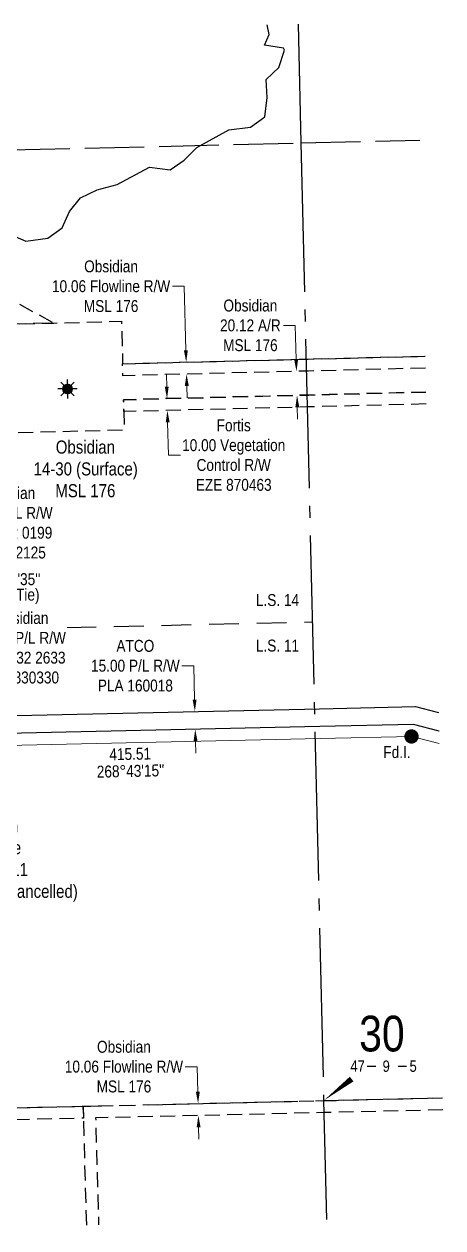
# Model space of a CAD drawing. Extents: x 611688 to 613661, y 5881771 to 5884002.
# Drawn here: x 613217 to 613568, y 5882775 to 5883786 of the extents above; entities that cross this region are included whole.
import ezdxf
from ezdxf.enums import TextEntityAlignment as Align

# ---------------------------------------------------------------- set-up
doc = ezdxf.new("R2010")
doc.units = 0
doc.header["$LTSCALE"] = 5
doc.header["$PDMODE"] = 34
doc.header["$PDSIZE"] = 0.03
for name, pattern in [('foc-ACCESSROAD', [3.75, 2.5, -1.25]), ('foc-FLOWLINE', [3.75, 2.5, -1.25]), ('foc-LSD', [8, 5, -3]), ('foc-QUARTERLINE', [33, 25, -3, 2, -3]), ('foc-UNSURVEYED', [12.5, 10, -2.5])]:
    doc.linetypes.add(name, pattern=pattern)
doc.layers.get('Defpoints').update_dxf_attribs({"color": 9})
for name, color, linetype in [('10', 1, 'Continuous'), ('9', 3, 'Continuous'), ('C-AR', 13, 'foc-ACCESSROAD'), ('C-FLOWLINE', 13, 'foc-FLOWLINE'), ('C-WS', 13, 'foc-ACCESSROAD'), ('C-WS-S', 8, 'Continuous'), ('F-EZE', 190, 'foc-FLOWLINE'), ('F-RW', 190, 'Continuous'), ('L-BD', 7, 'Continuous'), ('L-MON', 1, 'Continuous'), ('L-QSEC', 8, 'foc-QUARTERLINE'), ('L-SECLBL', 7, 'Continuous'), ('L-SECTION-LSD', 7, 'foc-LSD'), ('L-USEC', 7, 'foc-UNSURVEYED'), ('T-WATER', 160, 'Continuous')]:
    doc.layers.add(name, color=color, linetype=linetype)
for name, color, linetype, lineweight in [('C-AR-T', 13, 'Continuous', 9), ('C-FLOWLINE-T', 13, 'Continuous', 9), ('C-RW-T', 13, 'Continuous', 9), ('C-WS-T', 13, 'Continuous', 9), ('F-EZE-T', 190, 'Continuous', 9), ('F-RW-T', 190, 'Continuous', 9)]:
    doc.layers.add(name, color=color, linetype=linetype, lineweight=lineweight)
doc.styles.add('100L', font='ARIALN.TTF', dxfattribs={"height": 11})
doc.styles.add('80CG', font='ARIALN.TTF', dxfattribs={"height": 10})
doc.styles.add('80L', font='ARIALN.TTF', dxfattribs={"height": 10})
doc.styles.add('SIMPLEX', font='ARIALN.TTF')
doc.dimstyles.new('Compass 5 000', dxfattribs={"dimscale": 5, "dimtxt": 9, "dimasz": 2, "dimexe": 0.2, "dimexo": 0.0625, "dimgap": 0.5, "dimtad": 0, "dimtih": 1, "dimtoh": 1, "dimzin": 0, "dimdsep": 46, "dimtxsty": '80CG', "dimcen": 0.1, "dimse1": 1, "dimse2": 1, "dimclrd": 256, "dimclrt": 256, "dimaunit": 1, "dimadec": 4, "dimazin": 0, "dimtfac": 0.06, "dimtofl": 0, "dimtmove": 0, "dimatfit": 1, "dimfxl": 0.2, "dimtolj": 1, "dimtzin": 0, "dimlwd": -1, "dimarcsym": 0})

# ---------------------------------------------------------------- blocks, each defined once
blk = doc.blocks.new('L-SECLBL')
at = {"layer": '9', "color": 7}
for p, q in [((-5.1, -27.8), (-12.3, -27.8)), ((20.7, -27.8), (13.5, -27.8))]:
    blk.add_line(p, q, dxfattribs=at)
at = {"layer": '10', "color": 2, "style": 'SIMPLEX'}
blk.add_attdef('SEC', text='', height=30, dxfattribs=at).set_placement((0, 0), align=Align.MIDDLE)
at = {"layer": '10', "color": 5, "style": '80L'}
blk.add_attdef('TWP', text='', height=9.5, dxfattribs=at).set_placement((-14.4, -27.4), align=Align.MIDDLE_RIGHT)
blk.add_attdef('RGE', text='', height=9.5, dxfattribs=at).set_placement((3.6, -27.4), align=Align.MIDDLE_CENTER)
blk.add_attdef('MER', text='', height=9.5, dxfattribs=at).set_placement((23.2, -27.4), align=Align.MIDDLE_LEFT)
blk = doc.blocks.new('*D425')
at = {"layer": 'Defpoints', "color": 0, "transparency": 16777216}
for p in [(613386.9, 5883473), (613336.9, 5883461.7), (613387.1, 5883463)]:
    blk.add_point(p, dxfattribs=at)
at = {"layer": 'F-EZE-T', "transparency": 16777216}
for p, q in [((613336.4, 5883481.7), (613336.1, 5883491.7)), ((613337.1, 5883451.7), (613337.8, 5883424.2)), ((613337.8, 5883424.2), (613347.8, 5883424.2))]:
    blk.add_line(p, q, dxfattribs=at)
for points in [[(613338, 5883481.8), (613334.7, 5883481.7), (613336.6, 5883471.7)], [(613338.8, 5883451.8), (613335.5, 5883451.7), (613336.9, 5883461.7)]]:
    blk.add_solid(points, dxfattribs=at)
at = {"layer": 'F-EZE-T', "transparency": 16777216, "insert": (613392.6, 5883424.2), "char_height": 10, "attachment_point": 5, "style": '80CG'}
blk.add_mtext('\\A1;Fortis\\P10.00 Vegetation\\PControl R/W\\PEZE 870463', dxfattribs=at)
blk = doc.blocks.new('*D430')
at = {"layer": 'C-FLOWLINE-T', "transparency": 16777216}
for p, q in [((613351.1, 5883566.1), (613341.1, 5883566.1)), ((613352.5, 5883512.3), (613351.1, 5883566.1)), ((613353.2, 5883482.3), (613353.5, 5883472.3))]:
    blk.add_line(p, q, dxfattribs=at)
for points in [[(613354.1, 5883512.4), (613350.8, 5883512.3), (613352.7, 5883502.3)], [(613354.9, 5883482.3), (613351.5, 5883482.2), (613353, 5883492.3)]]:
    blk.add_solid(points, dxfattribs=at)
at = {"layer": 'Defpoints', "color": 0, "transparency": 16777216}
for p in [(613316.2, 5883501.4), (613352.7, 5883502.3), (613316.4, 5883491.4)]:
    blk.add_point(p, dxfattribs=at)
at = {"layer": 'C-FLOWLINE-T', "transparency": 16777216, "insert": (613289.6, 5883566.1), "char_height": 10, "attachment_point": 5, "style": '80CG'}
blk.add_mtext('\\A1;Obsidian\\P10.06 Flowline R/W\\PMSL 176', dxfattribs=at)
blk = doc.blocks.new('*D431')
at = {"layer": 'C-AR-T', "transparency": 16777216}
for p, q in [((613444.3, 5883533.2), (613434.3, 5883533.2)), ((613445, 5883504.6), (613444.3, 5883533.2)), ((613446, 5883464.5), (613446.3, 5883454.5))]:
    blk.add_line(p, q, dxfattribs=at)
for points in [[(613446.7, 5883504.7), (613443.4, 5883504.6), (613445.3, 5883494.6)], [(613447.7, 5883464.5), (613444.4, 5883464.4), (613445.8, 5883474.5)]]:
    blk.add_solid(points, dxfattribs=at)
at = {"layer": 'Defpoints', "color": 0, "transparency": 16777216}
for p in [(613394.9, 5883493.3), (613445.3, 5883494.6), (613395.4, 5883473.2)]:
    blk.add_point(p, dxfattribs=at)
at = {"layer": 'C-AR-T', "transparency": 16777216, "insert": (613406.6, 5883533.2), "char_height": 10, "attachment_point": 5, "style": '80CG'}
blk.add_mtext('\\A1;Obsidian\\P20.12 A/R\\PMSL 176', dxfattribs=at)
blk = doc.blocks.new('*D434')
at = {"layer": 'C-FLOWLINE-T', "transparency": 16777216}
for p, q in [((613361.9, 5882910.3), (613351.9, 5882910.3)), ((613362.4, 5882889.3), (613361.9, 5882910.3)), ((613363.1, 5882859.3), (613363.4, 5882849.3))]:
    blk.add_line(p, q, dxfattribs=at)
for points in [[(613364.1, 5882889.4), (613360.8, 5882889.3), (613362.7, 5882879.3)], [(613364.8, 5882859.3), (613361.5, 5882859.2), (613362.9, 5882869.3)]]:
    blk.add_solid(points, dxfattribs=at)
at = {"layer": 'Defpoints', "color": 0, "transparency": 16777216}
for p in [(613322.5, 5882878.4), (613362.7, 5882879.3), (613322.7, 5882868.3)]:
    blk.add_point(p, dxfattribs=at)
at = {"layer": 'C-FLOWLINE-T', "transparency": 16777216, "insert": (613300.4, 5882910.3), "char_height": 10, "attachment_point": 5, "style": '80CG'}
blk.add_mtext('\\A1;Obsidian\\P10.06 Flowline R/W\\PMSL 176', dxfattribs=at)
blk = doc.blocks.new('*D437')
at = {"layer": 'C-RW-T', "transparency": 16777216}
for p, q in [((613101.4, 5883366.5), (613091.4, 5883366.4)), ((613131.4, 5883366.9), (613164.2, 5883367.3))]:
    blk.add_line(p, q, dxfattribs=at)
for points in [[(613101.4, 5883368.2), (613101.4, 5883364.9), (613111.4, 5883366.7)], [(613131.4, 5883368.6), (613131.4, 5883365.2), (613121.4, 5883366.8)]]:
    blk.add_solid(points, dxfattribs=at)
at = {"layer": 'Defpoints', "color": 0, "transparency": 16777216}
for p in [(613111.2, 5883381.9), (613121.2, 5883382.1), (613111.4, 5883366.7)]:
    blk.add_point(p, dxfattribs=at)
at = {"layer": 'C-RW-T', "transparency": 16777216, "insert": (613203.3, 5883367.3), "char_height": 10, "attachment_point": 5, "style": '80CG'}
blk.add_mtext('\\A1;Obsidian\\P10.00 P/L R/W\\PPlan 032 0199\\PPLA 012125', dxfattribs=at)
blk = doc.blocks.new('*D439')
at = {"layer": 'C-RW-T', "transparency": 16777216}
for p, q in [((613094.8, 5883260.4), (613084.8, 5883260.2)), ((613129.8, 5883261.2), (613175.3, 5883262.3))]:
    blk.add_line(p, q, dxfattribs=at)
for points in [[(613094.8, 5883262.1), (613094.9, 5883258.7), (613104.8, 5883260.6)], [(613129.8, 5883262.9), (613129.9, 5883259.6), (613119.8, 5883261)]]:
    blk.add_solid(points, dxfattribs=at)
at = {"layer": 'Defpoints', "color": 0, "transparency": 16777216}
for p in [(613104.4, 5883279.5), (613119.4, 5883279.9), (613119.8, 5883261)]:
    blk.add_point(p, dxfattribs=at)
at = {"layer": 'C-RW-T', "transparency": 16777216, "insert": (613214.4, 5883262.3), "char_height": 10, "attachment_point": 5, "style": '80CG', "bg_fill": 3, "box_fill_scale": 1.1, "bg_fill_color": 256, "bg_fill_true_color": 13158600, "bg_fill_transparency": 0}
blk.add_mtext('\\A1;Obsidian\\P15.00 P/L R/W\\PPlan 832 2633\\PPLA 830330', dxfattribs=at)
blk = doc.blocks.new('*D440')
at = {"layer": 'Defpoints', "color": 0, "transparency": 16777216}
for p in [(613345.5, 5883208.5), (613360, 5883208.8), (613345.9, 5883193.5)]:
    blk.add_point(p, dxfattribs=at)
at = {"layer": 'F-RW-T', "transparency": 16777216}
for p, q in [((613359.1, 5883247.2), (613349.1, 5883247.2)), ((613359.8, 5883218.8), (613359.1, 5883247.2)), ((613360.6, 5883183.8), (613360.8, 5883173.8))]:
    blk.add_line(p, q, dxfattribs=at)
for points in [[(613361.4, 5883218.8), (613358.1, 5883218.8), (613360, 5883208.8)], [(613362.2, 5883183.8), (613358.9, 5883183.8), (613360.3, 5883193.8)]]:
    blk.add_solid(points, dxfattribs=at)
at = {"layer": 'F-RW-T', "transparency": 16777216, "insert": (613310, 5883247.2), "char_height": 10, "attachment_point": 5, "style": '80CG'}
blk.add_mtext('\\A1;ATCO\\P15.00 P/L R/W\\PPLA 160018', dxfattribs=at)
blk = doc.blocks.new('GAS')
h = blk.add_hatch(color=255)
h.dxf.hatch_style = 1
edge = h.paths.add_edge_path()
edge.add_arc((0, 0), 0.9, 0, 360)
for p, q in [((-0.81, 0), (-1.62, 0)), ((-0.57, 0.57), (-1.14, 1.14)), ((0, 0.81), (0, 1.62)), ((0.57, 0.57), (1.14, 1.14)), ((1.62, 0), (0.81, 0)), ((-0.57, -0.57), (-1.14, -1.14)), ((0, -0.81), (0, -1.62)), ((1.14, -1.14), (0.57, -0.57))]:
    blk.add_line(p, q)
blk.add_circle((0, 0), 0.8)
blk = doc.blocks.new('fdia')
at = {"color": 255, "const_width": 1}
blk.add_lwpolyline([(-0.5, 0, 1), (0.5, 0, 1)], format="xyb", close=True, dxfattribs=at)
blk = doc.blocks.new('Fdiaa')
blk.add_blockref('fdia', (0, 0))
blk = doc.blocks.new('fdib')
at = {"color": 1, "const_width": 1.6}
blk.add_lwpolyline([(-0.4, 0, 1), (0.4, 0, 1)], format="xyb", close=True, dxfattribs=at)
at = {"color": 1}
blk.add_circle((0, 0), 0.8, dxfattribs=at)
blk = doc.blocks.new('Fdibb')
blk.add_blockref('fdib', (0, 0))
blk = doc.blocks.new('fdicc')
for name in ['Fdibb', 'Fdiaa']:
    blk.add_blockref(name, (0, 0))
blk = doc.blocks.new('FDI')
blk.add_blockref('fdicc', (0, 0))

msp = doc.modelspace()

# ---------------------------------------------------------------- linework, layer by layer
at = {"layer": 'C-AR', "flags": 128}
msp.add_lwpolyline([(613108.756, 5883528.735), (612646.25, 5883517.076), (612645.778, 5883537.201), (613104.25, 5883548.757), (613119.244, 5883549.136), (613211.949, 5883551.478), (613241.39, 5883535.225), (613206.92, 5883534.356), (613206.999, 5883531.215), (613123.769, 5883529.114), (613119.485, 5883529.006), (613109.489, 5883528.753), (613108.756, 5883528.735)], close=True, dxfattribs=at)
at = {"layer": 'C-FLOWLINE', "flags": 128}
msp.add_lwpolyline([(613553.558, 5883497.346), (613455.293, 5883494.868), (613299.534, 5883490.941), (613299.281, 5883500.994), (613455.04, 5883504.921), (613553.32, 5883507.399)], dxfattribs=at)
at = {"layer": 'C-RW-T'}
msp.add_lwpolyline([(613565.309, 5883181.816), (613542.349, 5883187.823), (613465.225, 5883186.102), (613126.687, 5883178.541), (613121.672, 5883178.429), (613109.682, 5883178.161), (613106.68, 5883178.094), (612913.398, 5883173.768), (612654.457, 5883167.995), (612654.221, 5883178.032), (613091.212, 5883187.801), (613106.428, 5883188.149), (613121.447, 5883188.476), (613126.462, 5883188.589), (613464.996, 5883196.153), (613543.534, 5883197.908), (613565.071, 5883192.271)], dxfattribs=at)
at = {"layer": 'C-WS', "flags": 128}
for points in [[(613554.034, 5883477.211), (613455.802, 5883474.734), (613454.105, 5883474.691), (613300.042, 5883470.806), (613300.295, 5883460.804), (613300.688, 5883445.2), (613209.226, 5883442.894), (613206.999, 5883531.215), (613206.92, 5883534.356), (613241.39, 5883535.225), (613298.382, 5883536.663), (613299.281, 5883500.994), (613453.391, 5883504.88), (613455.04, 5883504.921), (613553.32, 5883507.399)], [(613168.385, 5882774.813), (613065.323, 5882872.388), (613064.56, 5882873.117), (613008.284, 5882926.686), (612993.789, 5882940.484), (612905.254, 5883024.764), (612813.789, 5883022.617), (612811.642, 5883114.083), (612895.795, 5883116.057), (612903.108, 5883116.229), (612903.921, 5883081.536), (612904.253, 5883067.407), (612907.436, 5883064.376), (613108.062, 5882873.381), (613122.228, 5882873.711), (613266.258, 5882877.063), (613266.546, 5882867.015), (613118.474, 5882863.573), (613104.272, 5882863.242), (613196.967, 5882775.477)], [(613269.119, 5882777.155), (613266.546, 5882867.015), (613266.258, 5882877.063), (613468.142, 5882881.77), (613568.076, 5882884.086)], [(613568.314, 5882874.03), (613468.381, 5882871.707), (613276.609, 5882867.248), (613279.182, 5882777.388)]]:
    msp.add_lwpolyline(points, dxfattribs=at)
at = {"layer": 'F-EZE', "flags": 128}
msp.add_lwpolyline([(613554.271, 5883467.208), (613454.342, 5883464.689), (613300.295, 5883460.804), (613300.042, 5883470.806), (613454.105, 5883474.691), (613455.802, 5883474.734), (613554.034, 5883477.211)], dxfattribs=at)
at = {"layer": 'F-RW'}
msp.add_lwpolyline([(613565.071, 5883192.271), (613543.534, 5883197.908), (613464.996, 5883196.153), (613126.462, 5883188.589), (613121.447, 5883188.476), (613106.428, 5883188.149), (613091.212, 5883187.801), (612712.782, 5883179.345), (612688.71, 5883202.429), (612653.667, 5883201.605), (612653.316, 5883216.539), (612694.574, 5883217.576), (612718.49, 5883194.485), (613092.5, 5883202.841), (613106.109, 5883203.146), (613107.654, 5883203.18), (613111.122, 5883203.258), (613121.112, 5883203.481), (613464.654, 5883211.157), (613545.3, 5883212.959), (613564.716, 5883207.877)], dxfattribs=at)
at = {"layer": 'L-QSEC'}
for p, q in [((613446.722, 5883786.443), (613449.09, 5883686.51)), ((613449.09, 5883686.51), (613468.142, 5882881.77)), ((613468.142, 5882881.77), (613568.076, 5882884.093)), ((612661.623, 5882863.019), (613468.142, 5882881.77)), ((613468.142, 5882881.77), (613470.508, 5882781.837))]:
    msp.add_line(p, q, dxfattribs=at)
at = {"layer": 'L-SECLBL', "flags": 128}
msp.add_lwpolyline([(613468.142, 5882881.77, 0, 4.998, 0), (613491.647, 5882899.932, 0, 0, 0)], format="xyseb", dxfattribs=at)
at = {"layer": 'L-SECTION-LSD'}
msp.add_line((612652.171, 5883265.27), (613458.616, 5883284.14), dxfattribs=at)
at = {"layer": 'L-USEC'}
for p, q in [((612642.717, 5883667.517), (613449.09, 5883686.51)), ((613449.09, 5883686.51), (613549.024, 5883688.863))]:
    msp.add_line(p, q, dxfattribs=at)
at = {"layer": 'T-WATER', "flags": 128}
msp.add_lwpolyline([(613204.615, 5883609.969), (613218.079, 5883603.998), (613236.474, 5883606.402), (613248.538, 5883615.225), (613254.675, 5883629.052), (613263.924, 5883640.349), (613277.898, 5883647.085), (613294.853, 5883651.767), (613321.939, 5883666.166), (613339.166, 5883663.827), (613351.011, 5883672.048), (613361.592, 5883682.672), (613388.424, 5883697.599), (613406.822, 5883699.884), (613418.832, 5883708.524), (613420.729, 5883724.609), (613419.849, 5883739.949), (613430.629, 5883749.865), (613435.193, 5883764.477), (613434.425, 5883766.244), (613418.505, 5883768.681), (613422.284, 5883777.73), (613420.579, 5883785.827)], dxfattribs=at)

# ---------------------------------------------------------------- block references
at = {"layer": 'C-WS-S', "xscale": 4.99807975, "yscale": 4.99807975, "zscale": 4.99807975}
msp.add_blockref('GAS', (613253.042, 5883479.803), dxfattribs=at)
at = {"layer": 'L-SECLBL', "color": 3, "xscale": 0.9996109999999989, "yscale": 0.9996109999999989, "zscale": 0.9996109999999989}
msp.add_blockref('L-SECLBL', (613517.103, 5882938.149), dxfattribs=at).add_auto_attribs({'SEC': '30', 'TWP': '47', 'RGE': '9', 'MER': '5'})

# ---------------------------------------------------------------- texts
at = {"layer": 'C-WS-T', "char_height": 10.99572, "attachment_point": 1, "style": '100L'}
for s, width, gutter_width, heights, insert in [('\\pi19.348;Obsidian\\P\\pi0.74692;14-30 (Surface)\\P\\pi19.007;MSL 176', 86.89445, 55, [60.258], (613223.796, 5883436.485)), ('\\pi50.517;Obsidian\\P\\pi48.076;Riser Site\\P\\pi44.044;PIL 130411\\P\\pi0.46241;(Expired, To be Cancelled)', 149.23204, 0, [0], (613111.387, 5883118.166))]:
    msp.add_mtext_dynamic_manual_height_columns(s, width=width, gutter_width=gutter_width, heights=heights, dxfattribs=dict(at, insert=insert))
at = {"layer": 'L-BD', "style": '80L'}
for s, height, p in [('415.51', 9.9962, (613305.668, 5883173.039)), ("268°43'15''", 9.99616, (613305.986, 5883158.798))]:
    msp.add_text(s, height=height, rotation=1.2793, dxfattribs=at).set_placement(p, align=Align.MIDDLE)

# ---------------------------------------------------------------- dimensions: what is measured, and where the dimension line sits
at = {"layer": 'C-AR-T'}
dim = msp.add_linear_dim(base=(613445.287, 5883494.616), p1=(613395.449, 5883473.212), p2=(613394.941, 5883493.346), angle=91.444333, text='Obsidian\\P20.12 A/R\\PMSL 176', dimstyle='Compass 5 000', dxfattribs=at)
dim.commit()
dim.dimension.update_dxf_attribs({"geometry": '*D431', "text_midpoint": (613406.579, 5883533.185), "dimtype": 161})
at = {"layer": 'C-FLOWLINE-T'}
for base, p1, p2, angle, picture, middle in [((613352.709, 5883502.341), (613316.411, 5883491.366), (613316.157, 5883501.419), 91.444333, '*D430', (613289.606, 5883566.128)), ((613362.661, 5882879.317), (613322.736, 5882868.321), (613322.502, 5882878.384), 91.331851, '*D434', (613300.447, 5882910.297))]:
    dim = msp.add_linear_dim(base=base, p1=p1, p2=p2, angle=angle, text='Obsidian\\P10.06 Flowline R/W\\PMSL 176', dimstyle='Compass 5 000', dxfattribs=at)
    dim.commit()
    dim.dimension.update_dxf_attribs({"geometry": picture, "text_midpoint": middle, "dimtype": 161})
at = {"layer": 'C-RW-T'}
dim = msp.add_linear_dim(base=(613111.427, 5883366.666), p1=(613121.241, 5883382.064), p2=(613111.245, 5883381.944), angle=180.685307, text='Obsidian\\P10.00 P/L R/W\\PPlan 032 0199\\PPLA 012125', dimstyle='Compass 5 000', dxfattribs=at)
dim.commit()
dim.dimension.update_dxf_attribs({"geometry": '*D437', "text_midpoint": (613203.272, 5883367.297), "dimtype": 161})
at = {"layer": 'F-EZE-T'}
dim = msp.add_linear_dim(base=(613336.874, 5883461.726), p1=(613386.858, 5883472.996), p2=(613387.11, 5883462.993), angle=271.444542, text='Fortis\\P10.00 Vegetation\\PControl R/W\\PEZE 870463', dimstyle='Compass 5 000', dxfattribs=at)
dim.commit()
dim.dimension.update_dxf_attribs({"geometry": '*D425', "text_midpoint": (613392.621, 5883424.237), "dimtype": 161})
at = {"layer": 'F-RW-T'}
dim = msp.add_linear_dim(base=(613359.987, 5883208.81), p1=(613345.853, 5883193.468), p2=(613345.504, 5883208.473), angle=91.332239, text='ATCO\\P15.00 P/L R/W\\PPLA 160018', dimstyle='Compass 5 000', dxfattribs=at)
dim.commit()
dim.dimension.update_dxf_attribs({"geometry": '*D440', "text_midpoint": (613310.01, 5883247.16), "dimtype": 161})

# ---------------------------------------------------------------- next in the draw order: texts
at = {"layer": 'L-MON', "insert": (613518.315, 5883179.671), "char_height": 9.9856, "attachment_point": 1, "style": '80L', "bg_fill": 2}
msp.add_mtext_dynamic_manual_height_columns('Fd.I.', width=22.02077, gutter_width=14.996, heights=[0], dxfattribs=at)
at = {"layer": 'L-SECTION-LSD', "char_height": 9.9962, "attachment_point": 1, "style": '100L', "bg_fill": 3, "box_fill_scale": 1.5, "bg_fill_color": 256, "bg_fill_transparency": 0}
for s, width, insert in [('L.S. 14', 36.9982, (613411.234, 5883307.436)), ('L.S. 11', 36.4495, (613411.234, 5883269.166))]:
    msp.add_mtext_dynamic_manual_height_columns(s, width=width, gutter_width=55, heights=[0], dxfattribs=dict(at, insert=insert))

# ---------------------------------------------------------------- next in the draw order: dimensions: what is measured, and where the dimension line sits
at = {"layer": 'C-RW-T'}
dim = msp.add_linear_dim(base=(613119.826, 5883260.992), p1=(613104.396, 5883279.514), p2=(613119.386, 5883279.863), angle=1.333468, text='Obsidian\\P15.00 P/L R/W\\PPlan 832 2633\\PPLA 830330', dimstyle='Compass 5 000', override={"dimtfill": 1}, dxfattribs=at)
dim.commit()
dim.dimension.update_dxf_attribs({"geometry": '*D439', "text_midpoint": (613214.416, 5883262.284), "dimtype": 161})

# ---------------------------------------------------------------- next in the draw order: block references
at = {"layer": 'L-MON', "xscale": 4.99807975, "yscale": 4.99807975, "zscale": 4.99807975}
msp.add_blockref('FDI', (613541.938, 5883187.814), dxfattribs=at)

# ---------------------------------------------------------------- next in the draw order: texts
at = {"layer": 'L-BD', "style": '80L'}
for s, p in [("315°22'35''", (613201.915, 5883319.991)), ('88.30 (Tie)', (613201.825, 5883305.747))]:
    msp.add_text(s, height=9.99616, dxfattribs=at).set_placement(p, align=Align.MIDDLE)

doc.saveas('drawing.dxf')
